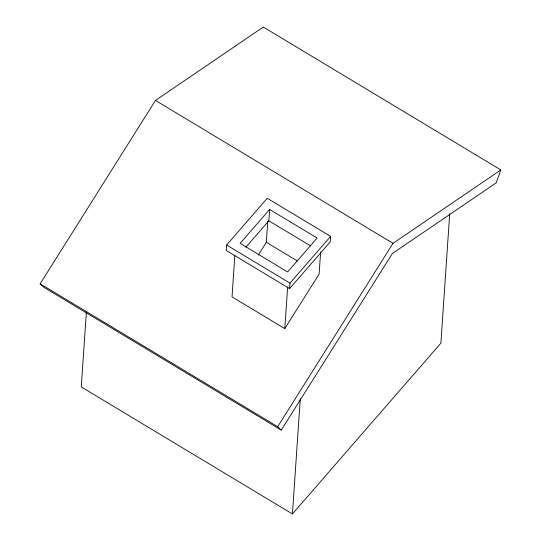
<?xml version="1.0" encoding="UTF-8"?>
<svg xmlns="http://www.w3.org/2000/svg" width="541" height="541" viewBox="0 0 541 541"><rect width="100%" height="100%" fill="white"/><g stroke="black" fill="none" stroke-linecap="round" stroke-linejoin="round"><path stroke-width="0.81" d="M86.377 312.083L81.272 386.93L292.424 513.95L440.888 343.136L449.72 213.614M226.638 245.019L226.26 250.503L289.604 288.61L330.226 241.874L330.605 236.39L267.254 198.283L226.638 245.019L289.983 283.126L289.604 288.61M234.855 255.237L232.015 296.874L284.803 328.624L319.116 274.071L320.61 252.214M258.307 255.068L266.328 242.314L267.761 221.303M245.898 247.176L268.836 220.796L269.607 209.448L317.114 238.033L287.629 271.954L240.123 243.376L269.607 209.448M284.803 328.624L287.643 286.994M292.424 513.95L300.282 398.724M500.851 169.942L496.144 182.899L392.326 253.553L281.286 430.102L43.74 287.21L40.149 283.802L155.477 100.437L263.305 27.05L500.851 169.942L393.023 243.328L277.695 426.693L281.286 430.102M289.983 283.126L330.605 236.39M155.477 100.437L393.023 243.328M268.836 220.796L310.588 245.905M266.328 242.314L297.422 261.019M40.149 283.802L277.695 426.693"/></g></svg>
